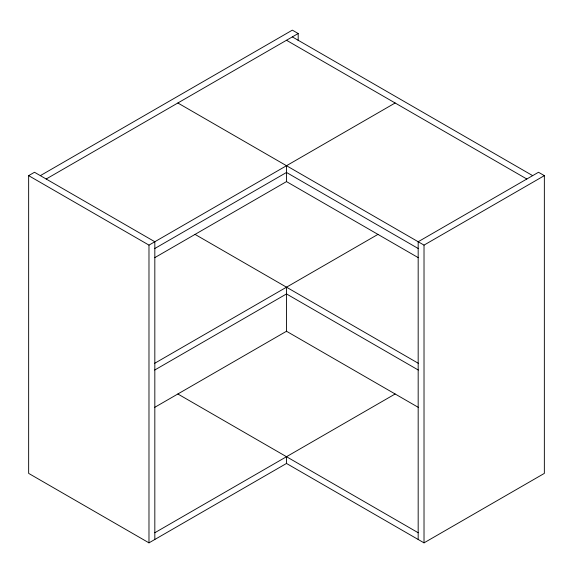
<?xml version="1.0" encoding="UTF-8"?>
<svg xmlns="http://www.w3.org/2000/svg" width="573" height="573" viewBox="0 0 573 573"><rect width="100%" height="100%" fill="white"/><g stroke="black" fill="none" stroke-linecap="round" stroke-linejoin="round"><path stroke-width="0.86" d="M418.175 539.48L418.175 241.742L538.505 172.265L544.35 175.639L544.35 473.384L424.02 542.853L286.5 463.457L148.98 542.853L28.65 473.384L28.65 175.639L34.495 172.265L154.825 241.742L154.825 539.48M40.339 175.639L292.345 30.147L298.189 33.52L298.189 40.676M46.184 179.012L298.189 33.52M28.65 175.639L148.98 245.115L395.141 102.99M154.825 248.489L286.5 172.466L418.175 248.489M154.731 257.671L286.5 181.598L418.269 257.671M154.696 363.296L377.951 234.393M154.696 370.043L286.5 293.942L418.311 370.043M177.859 102.99L424.02 245.115L544.35 175.639M154.624 407.403L286.5 331.258L418.376 407.403M154.825 532.732L395.141 393.988M292.345 36.894L532.661 175.639M286.5 40.268L526.816 179.012M195.049 234.393L418.311 363.296M177.859 393.988L418.175 532.732M424.02 245.115L424.02 542.853M286.5 165.719L286.5 172.466M286.5 172.602L286.5 181.541M286.5 287.195L286.5 331.753M286.5 456.71L286.5 463.457M148.98 245.115L148.98 542.853"/></g></svg>
